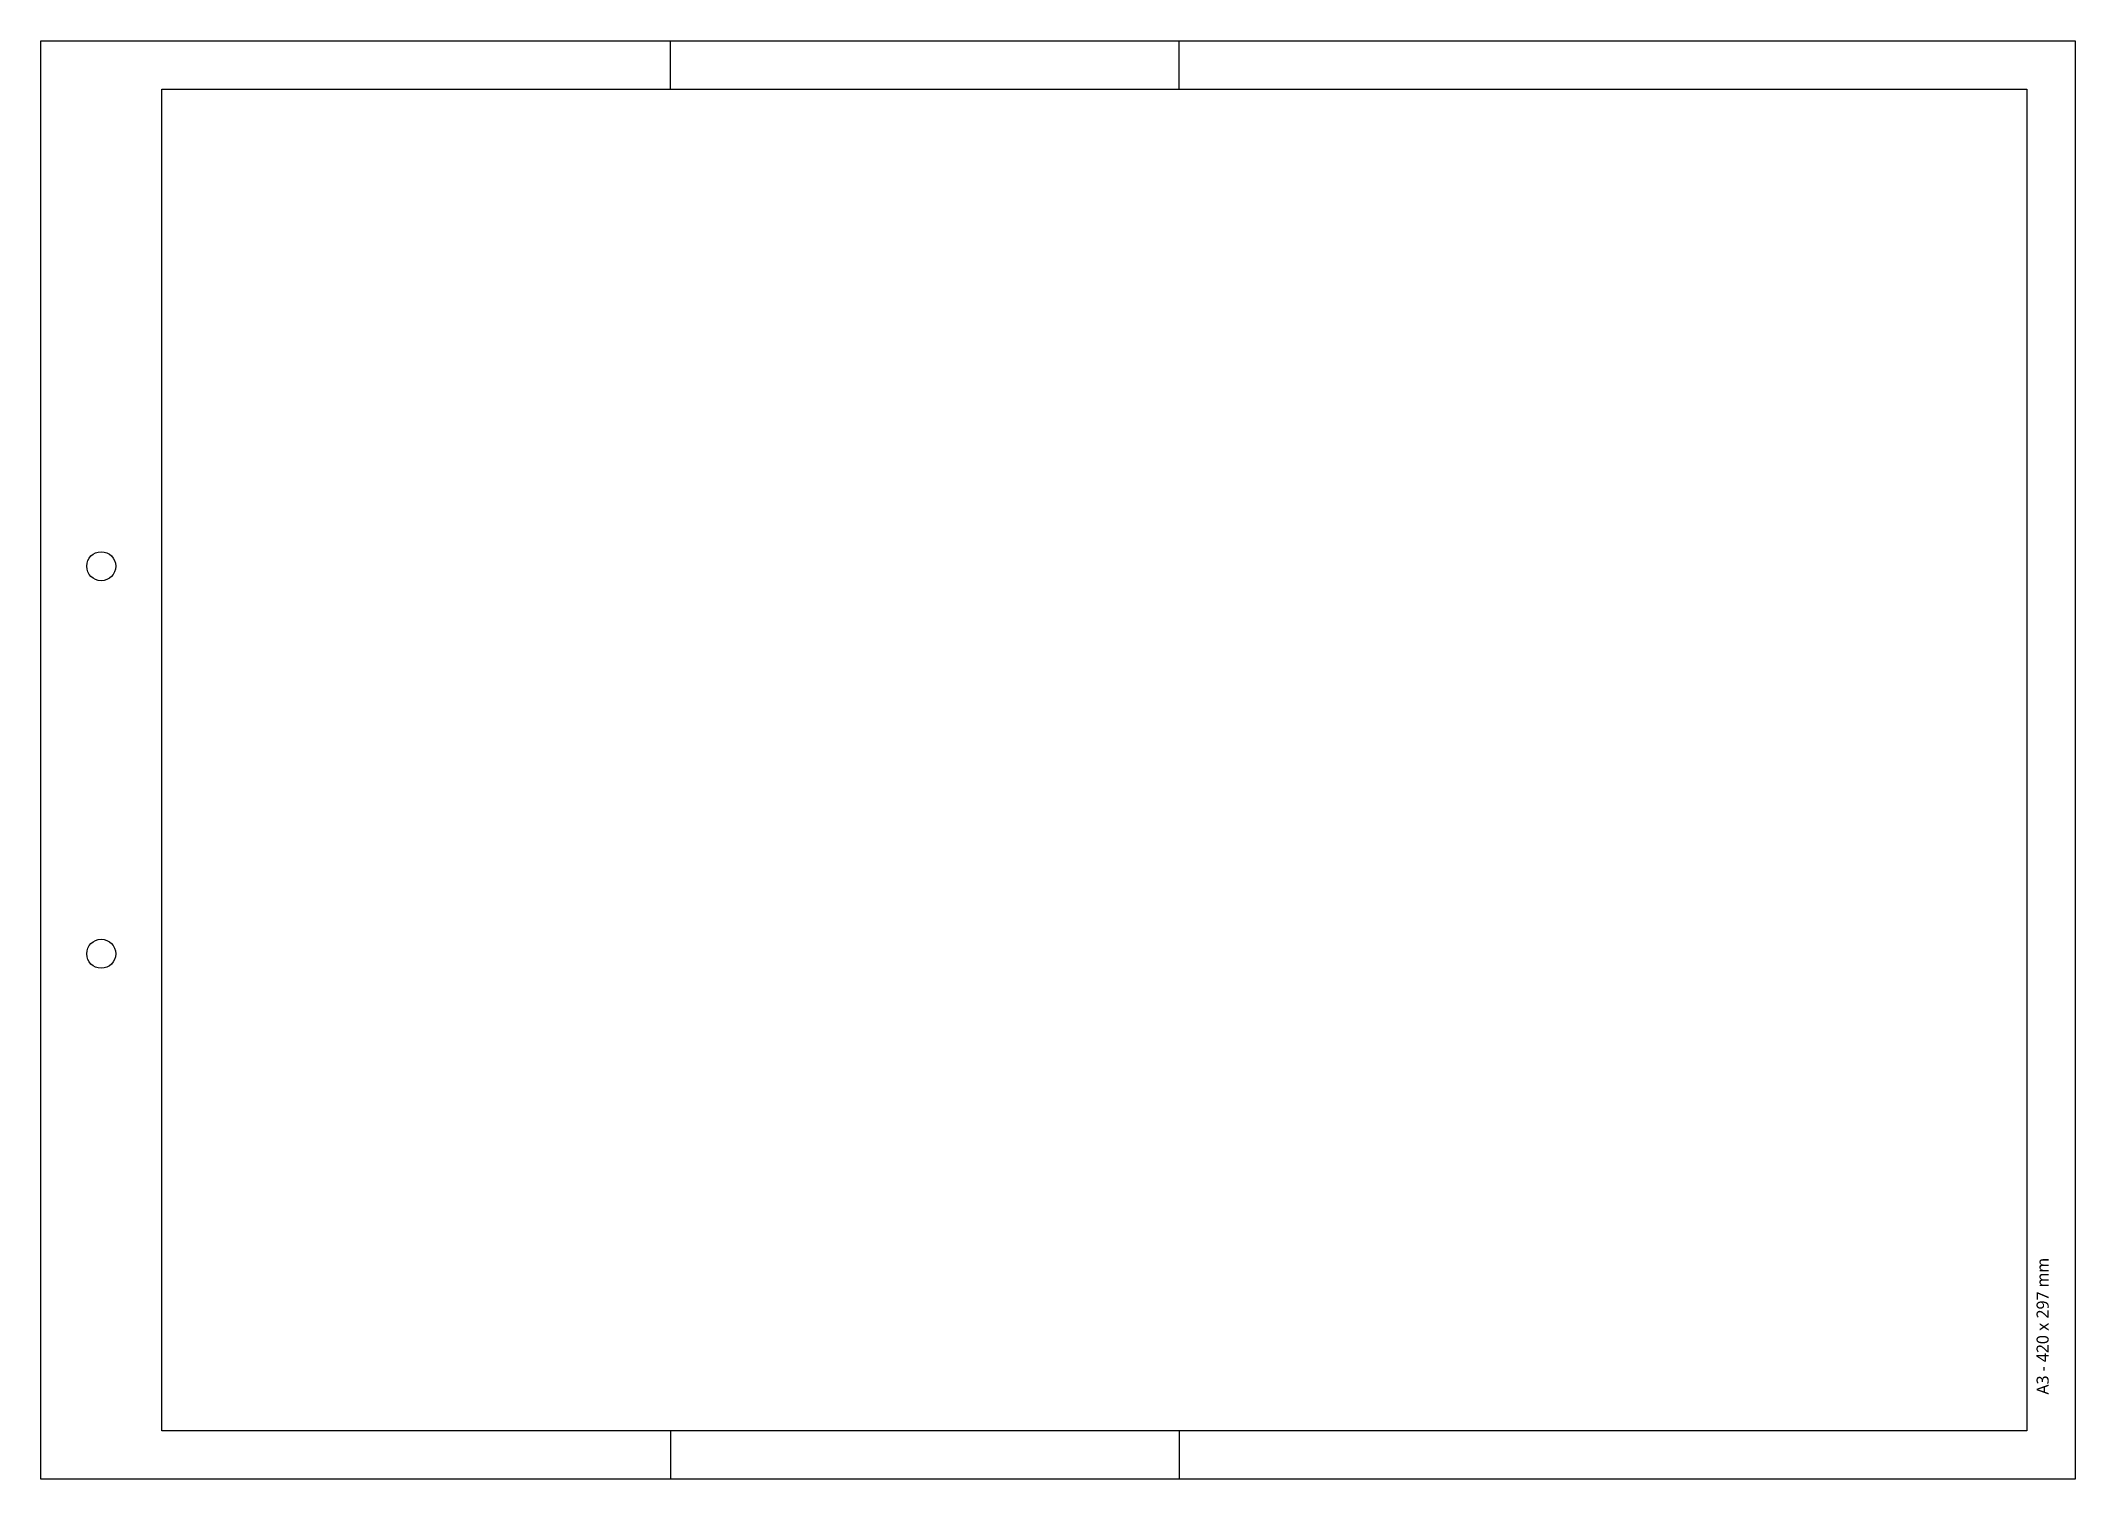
# Model space of a CAD drawing. Header units: centimetres. Extents: x -42 to 0, y 0 to 29.7.
import ezdxf
from ezdxf.enums import TextEntityAlignment as Align

# ---------------------------------------------------------------- set-up
doc = ezdxf.new("R2010")
doc.units = ezdxf.units.CM
for name, color, linetype in [('ATS-Símbolo 1', 1, 'Continuous'), ('ATS-Símbolo 2', 2, 'Continuous'), ('ATS-Símbolo 5', 5, 'Continuous')]:
    doc.layers.add(name, color=color, linetype=linetype)
doc.styles.get("Standard").update_dxf_attribs({"font": 'segoeuil.ttf'})

msp = doc.modelspace()

# ---------------------------------------------------------------- linework, layer by layer
at = {"layer": 'ATS-Símbolo 1'}
for p, q in [((-29, 28.7), (-29, 29.7)), ((-18.5, 28.7), (-18.5, 29.7)), ((-29, 1), (-29, 0)), ((-18.5, 1), (-18.5, 0))]:
    msp.add_line(p, q, dxfattribs=at)
for centre in [(-40.75, 18.85), (-40.75, 10.85)]:
    msp.add_circle(centre, 0.3, dxfattribs=at)
at = {"layer": 'ATS-Símbolo 5'}
msp.add_lwpolyline([(-39.5, 28.7), (-1, 28.7), (-1, 1), (-39.5, 1)], close=True, dxfattribs=at)
at = {"layer": 'Defpoints'}
msp.add_lwpolyline([(-42, 29.7), (0, 29.7), (0, 0), (-42, 0), (-42, 29.7)], dxfattribs=at)

# ---------------------------------------------------------------- texts
at = {"layer": 'ATS-Símbolo 2'}
msp.add_text('A3 - 420 x 297 mm', height=0.25, rotation=90, dxfattribs=at).set_placement((-0.8, 1.75), align=Align.TOP_LEFT)

doc.saveas('drawing.dxf')
